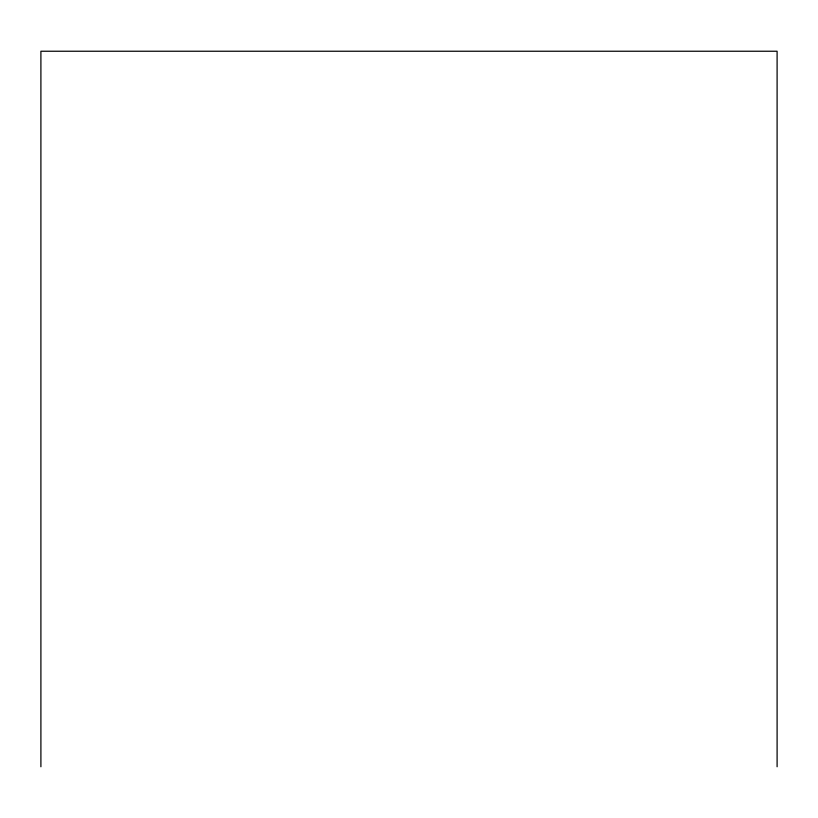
<?xml version="1.0" encoding="UTF-8"?>
<svg xmlns="http://www.w3.org/2000/svg" width="818" height="818" viewBox="0 0 818 818"><rect width="100%" height="100%" fill="white"/><g stroke="black" fill="none" stroke-linecap="round" stroke-linejoin="round"><path stroke-width="1.23" d="M777.1 766.763L777.1 51.237L40.9 51.237L40.9 766.763"/></g></svg>
